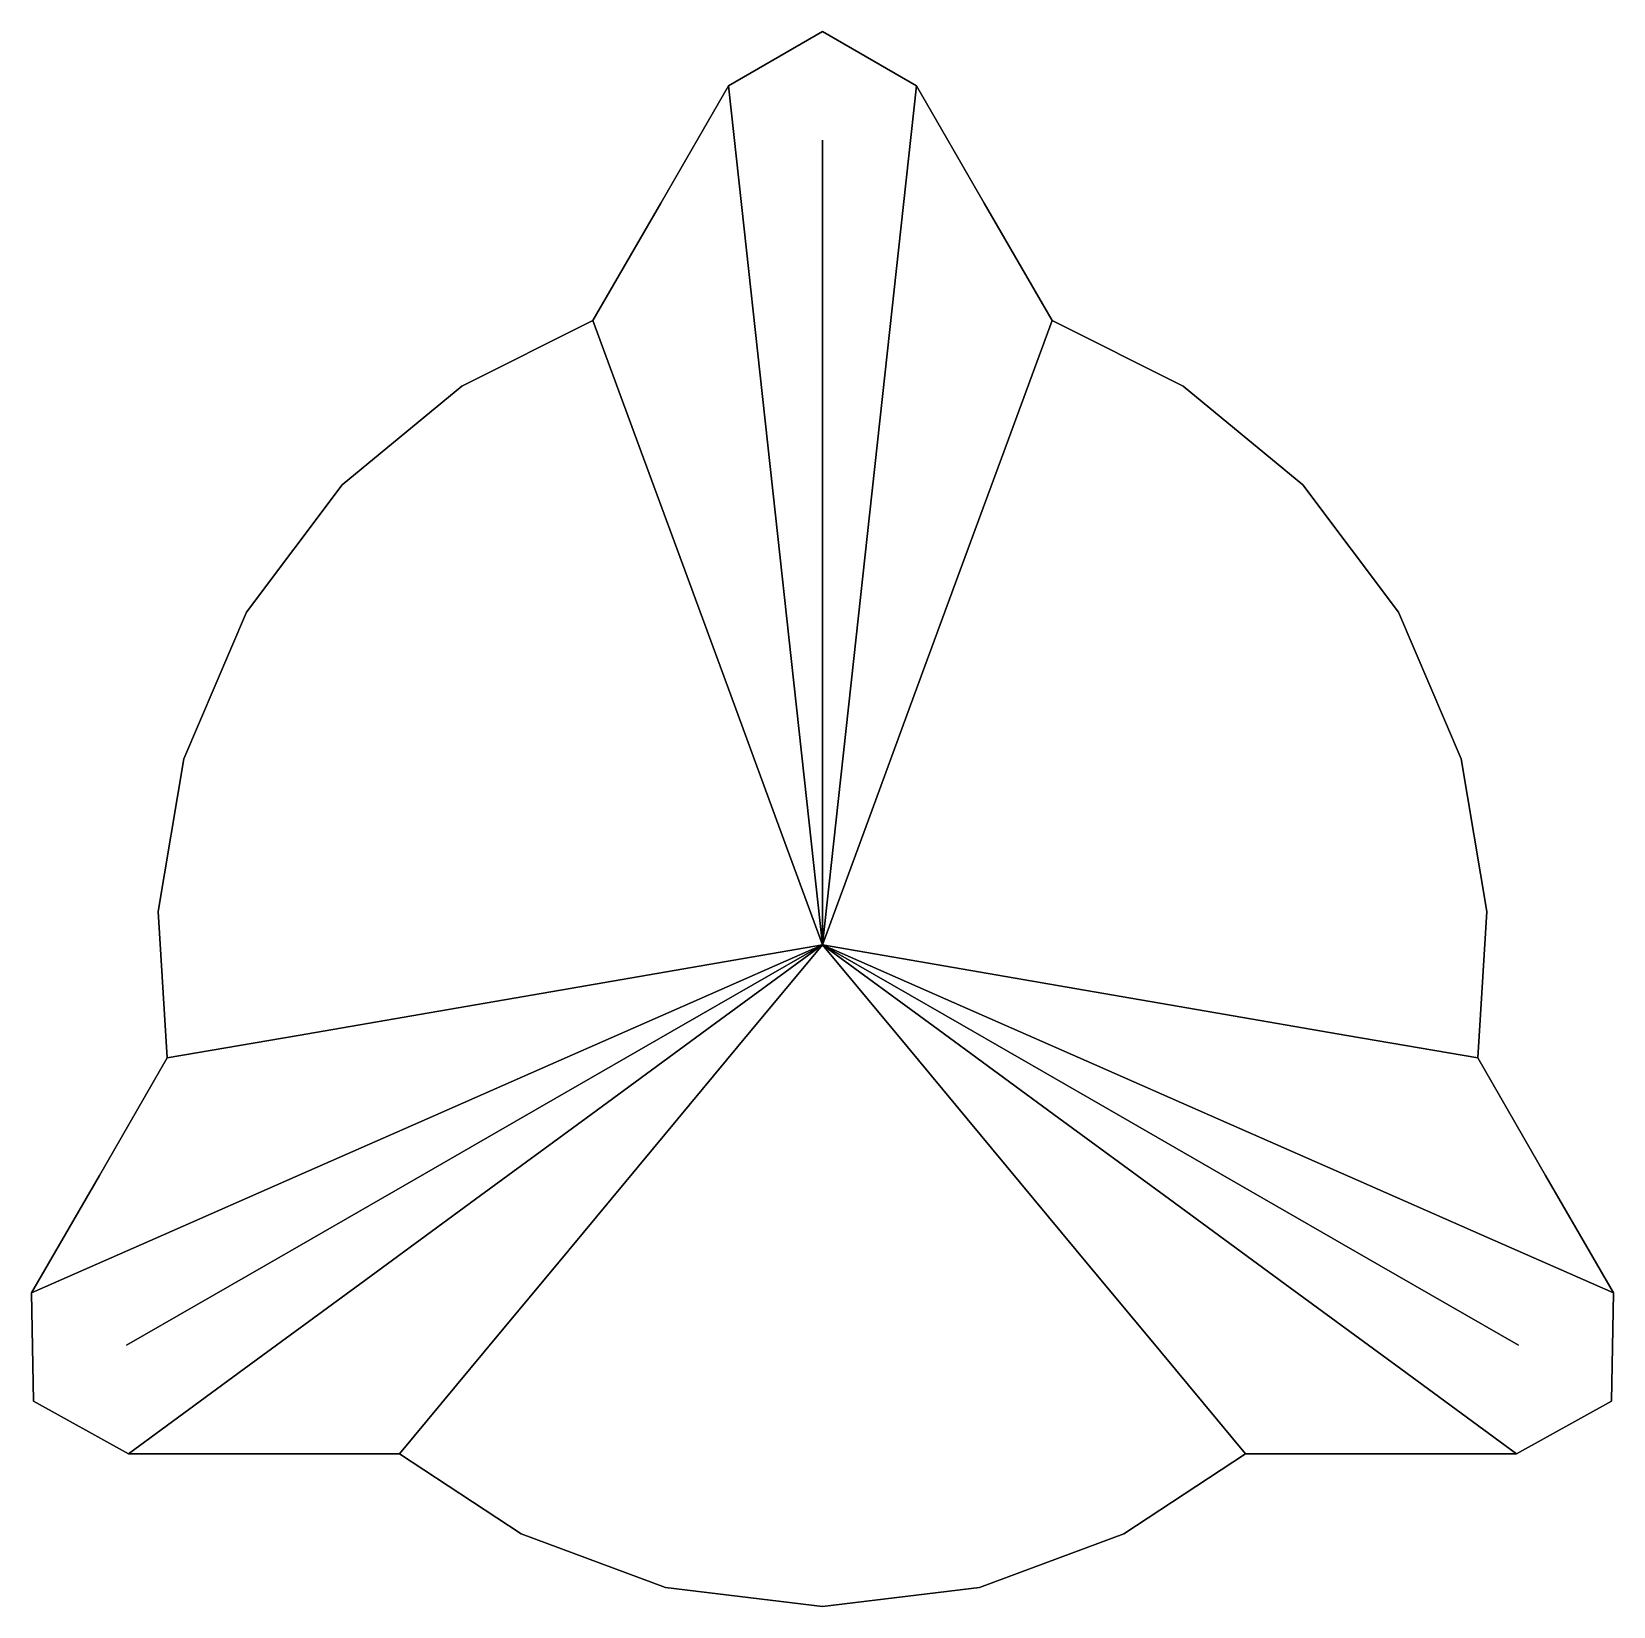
# Model space of a CAD drawing. Extents: x -24.5 to 24.5, y -20.5 to 28.3.
import ezdxf

# ---------------------------------------------------------------- set-up
doc = ezdxf.new("R2010")
doc.units = 0
doc.layers.get('0').update_dxf_attribs({"linetype": 'continuous'})

msp = doc.modelspace()

# ---------------------------------------------------------------- linework, layer by layer
at = {"color": 175}
for points in [[(-2.91, 26.61), (-2.91, 26.61), (0, 28.29), (2.91, 26.61), (2.91, 26.61), (0, 28.29)], [(-7.11, 19.336), (-7.11, 19.336), (-5.01, 22.973), (-2.91, 26.61), (-2.91, 26.61), (-5.01, 22.973)], [(0, 0), (0, 0), (-0.485, 4.435), (-0.97, 8.87), (-1.455, 13.305), (-1.94, 17.74), (-2.425, 22.175), (-2.91, 26.61), (-2.91, 26.61), (-2.425, 22.175), (-1.94, 17.74), (-1.455, 13.305), (-0.97, 8.87), (-0.485, 4.435)], [(0, 0), (0, 0), (0.485, 4.435), (0.97, 8.87), (1.455, 13.305), (1.94, 17.74), (2.425, 22.175), (2.91, 26.61), (2.91, 26.61), (2.425, 22.175), (1.94, 17.74), (1.455, 13.305), (0.97, 8.87), (0.485, 4.435)], [(2.91, 26.61), (2.91, 26.61), (5.01, 22.973), (7.11, 19.336), (7.11, 19.336), (5.01, 22.973)], [(0, 24.93), (0, 24.93), (0, 19.944), (0, 14.958), (0, 9.972), (0, 4.986), (0, 0), (0, 0), (0, 4.986), (0, 9.972), (0, 14.958), (0, 19.944)], [(-20.3, -3.511), (-20.3, -3.511), (-20.576, 1.026), (-19.78, 5.759), (-17.842, 10.3), (-14.878, 14.25), (-11.177, 17.306), (-7.11, 19.336), (-7.11, 19.336), (-11.177, 17.306), (-14.878, 14.25), (-17.842, 10.3), (-19.78, 5.759), (-20.576, 1.026)], [(-7.11, 19.336), (-7.11, 19.336), (-5.688, 15.469), (-4.266, 11.601), (-2.844, 7.734), (-1.422, 3.867), (0, 0), (0, 0), (-1.422, 3.867), (-2.844, 7.734), (-4.266, 11.601), (-5.688, 15.469)], [(7.11, 19.336), (7.11, 19.336), (5.688, 15.469), (4.266, 11.601), (2.844, 7.734), (1.422, 3.867), (0, 0), (0, 0), (1.422, 3.867), (2.844, 7.734), (4.266, 11.601), (5.688, 15.469)], [(7.11, 19.336), (7.11, 19.336), (11.177, 17.306), (14.878, 14.25), (17.842, 10.3), (19.78, 5.759), (20.576, 1.026), (20.3, -3.511), (20.3, -3.511), (20.576, 1.026), (19.78, 5.759), (17.842, 10.3), (14.878, 14.25), (11.177, 17.306)], [(0, 0), (0, 0), (-4.083, -1.798), (-8.167, -3.595), (-12.25, -5.393), (-16.333, -7.191), (-20.417, -8.988), (-24.5, -10.786), (-24.5, -10.786), (-20.417, -8.988), (-16.333, -7.191), (-12.25, -5.393), (-8.167, -3.595), (-4.083, -1.798)], [(-21.56, -12.413), (-21.56, -12.413), (-17.248, -9.93), (-12.936, -7.448), (-8.624, -4.965), (-4.312, -2.483), (0, 0), (0, 0), (-4.312, -2.483), (-8.624, -4.965), (-12.936, -7.448), (-17.248, -9.93)], [(0, 0), (0, 0), (-3.583, -2.629), (-7.166, -5.257), (-10.749, -7.886), (-14.332, -10.515), (-17.916, -13.143), (-21.499, -15.772), (-21.499, -15.772), (-17.916, -13.143), (-14.332, -10.515), (-10.749, -7.886), (-7.166, -5.257), (-3.583, -2.629)], [(-20.3, -3.511), (-20.3, -3.511), (-16.24, -2.809), (-12.18, -2.107), (-8.12, -1.405), (-4.06, -0.702), (0, 0), (0, 0), (-4.06, -0.702), (-8.12, -1.405), (-12.18, -2.107), (-16.24, -2.809)], [(-13.099, -15.772), (-13.099, -15.772), (-10.479, -12.618), (-7.859, -9.463), (-5.239, -6.309), (-2.62, -3.154), (0, 0), (0, 0), (-2.62, -3.154), (-5.239, -6.309), (-7.859, -9.463), (-10.479, -12.618)], [(21.56, -12.413), (21.56, -12.413), (17.248, -9.93), (12.936, -7.448), (8.624, -4.965), (4.312, -2.483), (0, 0), (0, 0), (4.312, -2.483), (8.624, -4.965), (12.936, -7.448), (17.248, -9.93)], [(0, 0), (0, 0), (3.583, -2.629), (7.166, -5.257), (10.749, -7.886), (14.332, -10.515), (17.916, -13.143), (21.499, -15.772), (21.499, -15.772), (17.916, -13.143), (14.332, -10.515), (10.749, -7.886), (7.166, -5.257), (3.583, -2.629)], [(0, 0), (0, 0), (4.083, -1.798), (8.167, -3.595), (12.25, -5.393), (16.333, -7.191), (20.417, -8.988), (24.5, -10.786), (24.5, -10.786), (20.417, -8.988), (16.333, -7.191), (12.25, -5.393), (8.167, -3.595), (4.083, -1.798)], [(20.3, -3.511), (20.3, -3.511), (16.24, -2.809), (12.18, -2.107), (8.12, -1.405), (4.06, -0.702), (0, 0), (0, 0), (4.06, -0.702), (8.12, -1.405), (12.18, -2.107), (16.24, -2.809)], [(13.099, -15.772), (13.099, -15.772), (10.479, -12.618), (7.859, -9.463), (5.239, -6.309), (2.62, -3.154), (0, 0), (0, 0), (2.62, -3.154), (5.239, -6.309), (7.859, -9.463), (10.479, -12.618)], [(-24.5, -10.786), (-24.5, -10.786), (-22.4, -7.149), (-20.3, -3.511), (-20.3, -3.511), (-22.4, -7.149)], [(24.5, -10.786), (24.5, -10.786), (22.4, -7.149), (20.3, -3.511), (20.3, -3.511), (22.4, -7.149)], [(-21.499, -15.772), (-21.499, -15.772), (-24.439, -14.145), (-24.5, -10.786), (-24.5, -10.786), (-24.439, -14.145)], [(24.5, -10.786), (24.5, -10.786), (24.439, -14.145), (21.499, -15.772), (21.499, -15.772), (24.439, -14.145)], [(-13.099, -15.772), (-13.099, -15.772), (-17.299, -15.772), (-21.499, -15.772), (-21.499, -15.772), (-17.299, -15.772)], [(13.099, -15.772), (13.099, -15.772), (9.33, -18.256), (4.865, -19.917), (0, -20.502), (-4.865, -19.917), (-9.33, -18.256), (-13.099, -15.772), (-13.099, -15.772), (-9.33, -18.256), (-4.865, -19.917), (0, -20.502), (4.865, -19.917), (9.33, -18.256)], [(21.499, -15.772), (21.499, -15.772), (17.299, -15.772), (13.099, -15.772), (13.099, -15.772), (17.299, -15.772)]]:
    msp.add_lwpolyline(points, close=True, dxfattribs=at)

doc.saveas('drawing.dxf')
